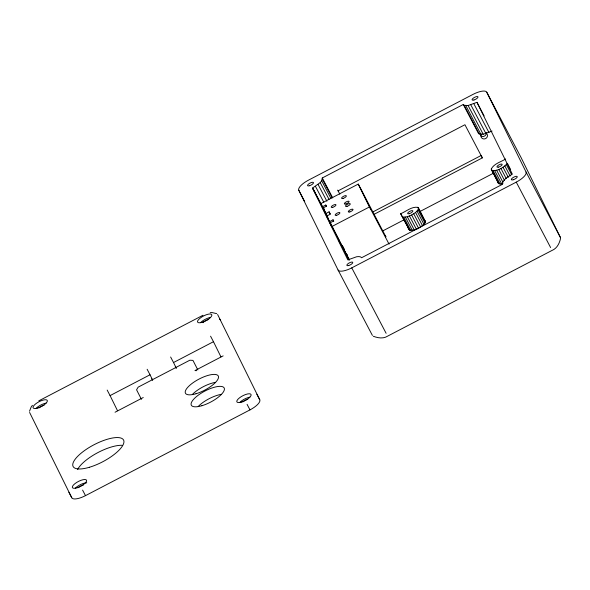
<?xml version="1.0" encoding="UTF-8"?>
<svg xmlns="http://www.w3.org/2000/svg" width="590" height="590" viewBox="0 0 590 590"><rect width="100%" height="100%" fill="white"/><g stroke="black" fill="none" stroke-linecap="round" stroke-linejoin="round"><path stroke-width="0.89" d="M29.5 411.223L31.292 406.768L32.457 405.337M464.175 105.3L468.099 105.507L476.986 102.343L512.327 174.146C508.55 176.373 504.162 178.741 502.437 183.018L502.54 184.257L361.552 257.756L360.645 256.93L358.993 256.584L356.721 256.731L347.842 259.888L312.494 188.092L320.223 182.59L321.683 180.791L322.28 177.974L463.268 104.482L464.175 105.3L479.264 134.041L483.188 134.24L492.067 131.076M411.636 215.003L415.567 212.489L418.074 209.893L418.487 207.923L417.853 207.348C411.525 206.36 406.156 211.559 400.662 213.705L409.637 230.336L414.305 230.034L418.598 228.264L411.636 215.003L407.336 216.773L402.675 217.076M419.291 227.865L424.011 224.414L425.523 222.054L418.487 207.923M502.953 183.638L500.084 184.036L498.292 183.21L491.256 169.079C493.97 163.57 500.895 162.051 505.66 158.976M491.33 169.95L491.964 170.525C497.768 171.203 503.654 167.604 507.363 163.349L510.645 169.588M338.033 190.88L464.927 124.733L482.332 157.884L374.149 214.281M385.3 235.602L385.926 236.878L358.255 184.095L320.658 203.697L331.351 225.181L326.749 216.065L330.275 214.222L329.095 211.832L325.569 213.669L327.428 217.208M322.229 206.883L325.754 205.047L326.499 206.463M329.5 221.648L333.026 219.812L333.763 221.228M358.255 184.095L369.495 206.928L331.897 226.523L330.083 222.843L333.608 221.007L333.026 219.812M372.969 211.891L481.152 155.495L482.332 157.884M38.778 400.861L202.96 315.274M382.799 230.882L403.973 219.849M419.446 211.781L493.55 173.158M338.055 270.006A13.253 4.447 -27.7 0 0 351.765 267.867L516.257 182.126A13.253 4.447 -27.7 0 0 526.044 172.007L486.765 92.232A13.253 4.447 -27.7 0 0 473.055 94.363L308.563 180.112A13.253 4.447 -27.7 0 0 298.783 190.223L338.055 270.006L372.401 335.43M117.535 410.758L110.072 395.602L150.022 374.783L147.124 369.252M176.27 368.116L173.519 362.533L213.469 341.706L210.564 336.182M115.05 412.226L143.252 397.527M223.145 355.881L194.943 370.579L196.507 370.675M68.883 492.244L71.781 497.768A13.253 4.447 -27.7 0 0 85.498 495.637L249.983 409.888A13.253 4.447 -27.7 0 0 259.77 399.777L217.599 314.47M210.21 312.678L212.024 312.56L216.685 313.644M373.315 336.256C378.094 338.092 383.463 338.977 387.962 335.961L551.834 250.536C556.872 248.56 559.327 243.7 560.5 238.677L560.389 237.438L521.118 157.655L486.765 92.232M479.264 134.041L478.357 133.215L463.268 104.482M424.815 220.608L425.449 221.184M400.662 213.705L409.637 230.336M327.052 216.065L326.174 214.561L326.58 215.416M346.389 253.892L347.259 255.396L346.861 254.548M344.295 249.983L341.44 244.57M349.081 260.138L338.881 240.329L349.192 259.91M526.044 172.007L560.389 237.438M476.986 102.343L484.11 115.913M516.257 182.126L550.61 247.549M506.345 164.603L511.67 174.751M473.873 103.788L488.963 132.529M504.856 165.938L510.18 176.078M470.842 104.873L485.931 133.606M503.012 167.25L508.337 177.391M468.099 105.507L483.188 134.24M500.932 168.452L506.257 178.6M465.827 105.654L480.909 134.387M498.757 169.47L504.487 180.393M496.632 170.222L502.776 181.927M494.715 170.672L501.677 183.933M493.122 170.768L500.084 184.036M491.256 169.079L494.125 174.544M491.964 170.525L498.926 183.792M417.853 207.348L425.523 222.054M418.074 209.893L425.036 223.153M417.049 211.154L424.011 224.414M415.567 212.489L422.529 225.749M413.715 213.801L420.677 227.062M409.46 216.014L416.422 229.281M407.336 216.773L414.305 230.034M405.419 217.216L412.38 230.476M403.825 217.319L410.788 230.579M369.495 206.928L389.075 244.142M337.701 190.105L339.825 194.147M322.28 177.974L332.753 197.93M322.383 179.213L332.023 197.576M321.683 180.791L330.909 198.351M320.223 182.59L329.028 199.354M318.106 184.493L326.904 201.256M329.095 211.832L330.208 213.956M315.466 186.366L323.851 202.333M314.367 191.16L325.341 212.061M326.034 213.632L327.295 216.036M312.494 188.092L327.841 217.452M326.749 216.065L328.608 219.598M330.083 222.843L349.346 259.681M351.765 267.867L386.118 333.298M298.783 190.223L304.72 201.529M256.871 394.253L259.77 399.777M247.085 404.364L249.983 409.888M170.621 357.002L173.519 362.533M175.333 366.574L176.159 368.153M151.837 378.824L152.663 380.402M107.174 390.079L110.072 395.602M82.593 490.113L85.498 495.637M29.611 412.462L71.781 497.768M339.235 240.359L330.614 223.603M312.825 188.247L315.156 192.76M407.624 226.966L409.003 229.761M360.741 188.911L370.727 209.185M325.754 205.047L326.351 206.264L322.826 208.1L325.569 213.669M342.827 246.362L344.442 249.636M326.005 213.632L327.185 216.029M323.143 208.506L324.087 210.424M331.941 226.383L333.129 228.787M213.469 341.706L220.933 356.862M197.827 369.908L192.959 360.394L189.84 360.21L138.141 387.158L136.563 389.798L141.43 399.312M150.022 374.783L152.375 379.569M498.218 182.347L498.292 183.21M77.615 469.544A28.49 9.558 -27.7 0 1 96.871 453.127A28.49 9.558 -27.7 0 1 122.174 445.31M75.365 488.137A7.987 2.677 -27.7 0 1 86.752 482.827M78.3 487.679A3.975 1.335 -27.7 0 1 83.286 485.083M239.857 402.387A7.987 2.677 -27.7 0 1 249.872 397.173M242.792 401.93A3.975 1.335 -27.7 0 1 247.778 399.334M39.029 407.897A3.975 1.335 -27.7 0 1 44.014 405.3M203.078 322.693A3.983 1.335 -27.7 0 1 208.506 319.551M36.093 408.354A7.987 2.677 -27.7 0 1 46.109 403.132M200.578 322.612A7.987 2.677 -27.7 0 1 210.601 317.391M219.591 319.175A13.253 4.447 -27.7 0 1 220.498 319.994M198.24 406.436A18.548 6.224 -27.7 0 1 221.501 394.312M192.347 394.474A18.548 6.224 -27.7 0 1 215.608 382.342M486.02 133.089A3.311 3.12 -26.2 0 1 486.927 137.426A3.311 3.12 -26.2 0 1 482.384 138.503A3.311 3.12 -26.2 0 1 481.477 134.166M486.234 132.639A3.311 3.12 -26.2 0 1 480.562 135.597M324.53 208.978A3.311 1.114 -27.7 0 1 323.785 209.413M89.37 467.28A28.49 9.558 -27.7 0 0 123.605 440.103A28.49 9.558 -27.7 0 0 82.054 452.427A28.49 9.558 -27.7 0 0 89.37 467.28M76.958 487.834A7.987 2.677 -27.7 0 0 86.553 480.216A7.987 2.677 -27.7 0 0 74.908 483.675A7.987 2.677 -27.7 0 0 76.958 487.834M241.443 402.092A7.987 2.677 -27.7 0 0 251.038 394.474A7.987 2.677 -27.7 0 0 239.393 397.925A7.987 2.677 -27.7 0 0 241.443 402.092M37.679 408.059A7.987 2.677 -27.7 0 0 47.274 400.44A7.987 2.677 -27.7 0 0 35.629 403.892A7.987 2.677 -27.7 0 0 37.679 408.059M202.171 322.317A7.987 2.677 -27.7 0 0 211.773 314.691A7.987 2.677 -27.7 0 0 200.121 318.15A7.987 2.677 -27.7 0 0 202.171 322.317M196.013 393.744A18.548 6.224 -27.7 0 0 218.307 376.044A18.548 6.224 -27.7 0 0 191.256 384.075A18.548 6.224 -27.7 0 0 196.013 393.744M201.905 405.714A18.548 6.224 -27.7 0 0 224.2 388.014A18.548 6.224 -27.7 0 0 197.141 396.038A18.548 6.224 -27.7 0 0 201.905 405.714M473.976 99.983A3.311 1.114 -27.7 0 0 477.959 96.819A3.311 1.114 -27.7 0 0 473.128 98.257A3.311 1.114 -27.7 0 0 473.976 99.983M309.485 185.732A3.311 1.114 -27.7 0 0 313.467 182.568A3.311 1.114 -27.7 0 0 308.636 183.999A3.311 1.114 -27.7 0 0 309.485 185.732M513.248 179.766A3.311 1.114 -27.7 0 0 517.231 176.602A3.311 1.114 -27.7 0 0 512.4 178.033A3.311 1.114 -27.7 0 0 513.248 179.766M348.756 265.507A3.311 1.114 -27.7 0 0 352.739 262.351A3.311 1.114 -27.7 0 0 347.908 263.782A3.311 1.114 -27.7 0 0 348.756 265.507M409.342 213.646A2.913 0.981 -27.7 0 0 412.845 210.866A2.913 0.981 -27.7 0 0 408.597 212.127A2.913 0.981 -27.7 0 0 409.342 213.646M498.639 167.095A2.913 0.981 -27.7 0 0 502.142 164.315A2.913 0.981 -27.7 0 0 497.886 165.576A2.913 0.981 -27.7 0 0 498.639 167.095M343.144 198.38A2.648 0.892 -27.7 0 0 346.33 195.851A2.648 0.892 -27.7 0 0 342.458 196.994A2.648 0.892 -27.7 0 0 343.144 198.38M349.811 211.928A2.648 0.892 -27.7 0 0 352.997 209.398A2.648 0.892 -27.7 0 0 349.132 210.549A2.648 0.892 -27.7 0 0 349.811 211.928M336.691 215.254A2.648 0.892 -27.7 0 0 339.87 212.732A2.648 0.892 -27.7 0 0 336.005 213.875A2.648 0.892 -27.7 0 0 336.691 215.254M332.767 207.297A2.648 0.892 -27.7 0 0 335.953 204.767A2.648 0.892 -27.7 0 0 332.089 205.91A2.648 0.892 -27.7 0 0 332.767 207.297M347.06 206.338A2.648 0.892 -27.7 0 0 350.246 203.816A2.648 0.892 -27.7 0 0 346.382 204.959A2.648 0.892 -27.7 0 0 347.06 206.338M345.888 203.948A2.648 0.892 -27.7 0 0 349.066 201.419A2.648 0.892 -27.7 0 0 345.202 202.562A2.648 0.892 -27.7 0 0 345.888 203.948"/></g></svg>
